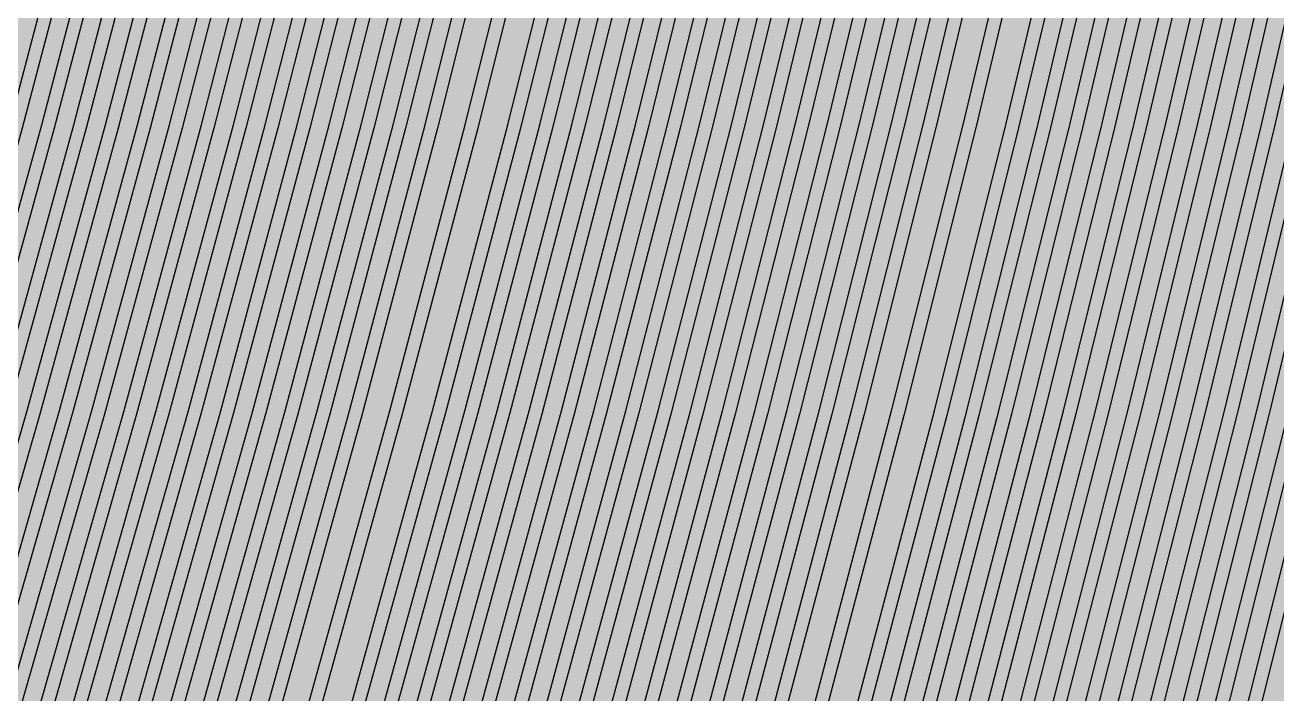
# Model space of a CAD drawing. Header units: metres. Extents: x -7231 to 10969, y -37556 to 1873.
# Drawn here: x 88.3 to 280.9, y -886.7 to -783.8 of the extents above; entities that cross this region are included whole.
import ezdxf

# ---------------------------------------------------------------- set-up
doc = ezdxf.new("R2010")
doc.units = ezdxf.units.M
doc.layers.add('Metal1', color=4, linetype='CONTINUOUS')
doc.layers.add('Polyimide', color=7, linetype='CONTINUOUS')

msp = doc.modelspace()

# ---------------------------------------------------------------- hatches: boundary and pattern name
at = {"layer": 'Polyimide'}
msp.add_hatch(color=7, dxfattribs=at).paths.add_polyline_path([(4065.69, -468), (4066.67, -501.99), (4068.51, -535.99), (4071.41, -569.99), (4075.54, -603.99), (4081.04, -637.99), (4088.01, -671.99), (4096.52, -705.98), (4106.62, -739.98), (4118.33, -773.98), (4131.63, -807.98), (4146.49, -841.98), (4162.87, -875.98), (4180.68, -909.97), (4199.83, -943.97), (4220.22, -977.97), (4241.73, -1011.97), (4264.21, -1045.97), (4287.52, -1079.96), (4311.51, -1113.96), (4336.01, -1147.96), (4360.86, -1181.96), (4385.88, -1215.96), (4410.89, -1249.96), (4435.74, -1283.95), (4460.24, -1317.95), (4484.23, -1351.95), (4507.54, -1385.95), (4530.02, -1419.95), (4551.53, -1453.94), (4571.92, -1487.94), (4591.07, -1521.94), (4608.88, -1555.94), (4625.26, -1589.94), (4640.12, -1623.94), (4653.42, -1657.93), (4665.13, -1691.93), (4675.23, -1725.93), (4683.74, -1759.93), (4690.71, -1793.93), (4696.21, -1827.93), (4700.34, -1861.92), (4703.24, -1895.92), (4705.08, -1929.92), (4706.06, -1963.92), (4706.44, -1997.92), (4706.5, -2031.91), (4706.5, -4793.02), (4709.95, -4838.39), (4720.22, -4882.71), (4737.08, -4924.98), (4760.13, -4964.2), (4788.85, -4999.49), (4822.58, -5030.03), (4860.53, -5055.12), (4901.85, -5074.18), (4901.85, -5074.18), (4970.68, -5105.23), (5034.7, -5145.26), (5092.76, -5193.54), (5143.8, -5249.19), (5186.89, -5311.2), (5221.24, -5378.44), (5246.23, -5449.69), (5261.41, -5523.66), (5266.5, -5599), (5261.41, -5674.34), (5246.23, -5748.31), (5221.24, -5819.56), (5186.89, -5886.8), (5143.8, -5948.81), (5092.76, -6004.46), (5034.7, -6052.74), (4970.68, -6092.77), (4901.85, -6123.82), (4860.53, -6142.88), (4822.58, -6167.97), (4788.85, -6198.51), (4760.13, -6233.8), (4737.08, -6273.02), (4720.22, -6315.29), (4709.95, -6359.61), (4706.5, -6404.98), (4706.5, -9221.52), (4709.95, -9266.88), (4720.22, -9311.21), (4737.08, -9353.47), (4760.13, -9392.7), (4788.85, -9427.98), (4822.58, -9458.52), (4860.53, -9483.61), (4901.85, -9502.67), (4970.68, -9533.72), (5034.7, -9573.75), (5092.76, -9622.03), (5143.8, -9677.68), (5186.89, -9739.69), (5221.24, -9806.94), (5246.23, -9878.19), (5261.41, -9952.16), (5266.5, -10027.49), (5261.41, -10102.83), (5246.23, -10176.8), (5221.24, -10248.05), (5186.89, -10315.3), (5143.8, -10377.31), (5092.76, -10432.96), (5034.7, -10481.24), (4970.68, -10521.27), (4901.85, -10552.32), (4860.53, -10571.38), (4822.58, -10596.46), (4788.85, -10627), (4760.13, -10662.29), (4737.08, -10701.52), (4720.22, -10743.78), (4709.95, -10788.1), (4706.5, -10833.47), (4706.5, -13650.01), (4709.95, -13695.38), (4720.22, -13739.7), (4737.08, -13781.96), (4760.13, -13821.19), (4788.85, -13856.48), (4822.58, -13887.02), (4860.53, -13912.11), (4901.85, -13931.17), (4970.68, -13962.22), (5034.7, -14002.25), (5092.76, -14050.53), (5143.8, -14106.18), (5186.89, -14168.19), (5221.24, -14235.43), (5246.23, -14306.68), (5261.41, -14380.65), (5266.5, -14455.99), (5261.41, -14531.33), (5246.23, -14605.29), (5221.24, -14676.55), (5186.89, -14743.79), (5143.8, -14805.8), (5092.76, -14861.45), (5034.7, -14909.73), (4970.68, -14949.76), (4901.85, -14980.81), (4860.53, -14999.87), (4822.58, -15024.96), (4788.85, -15055.5), (4760.13, -15090.79), (4737.08, -15130.01), (4720.22, -15172.27), (4709.95, -15216.6), (4706.5, -15261.97), (4706.5, -15455.99), (4720.95, -15750.04), (4764.14, -16041.26), (4835.68, -16326.84), (4934.86, -16604.04), (5060.74, -16870.18), (5212.09, -17122.7), (5387.47, -17359.17), (5585.18, -17577.31), (5803.32, -17775.02), (6039.79, -17950.4), (6292.31, -18101.75), (6558.45, -18227.63), (6835.65, -18326.81), (7121.23, -18398.34), (7412.45, -18441.54), (7706.5, -18455.99), (9969.01, -18455.99), (10047.42, -18459.84), (10125.08, -18471.36), (10201.23, -18490.44), (10275.15, -18516.89), (10346.12, -18550.45), (10413.46, -18590.81), (10476.52, -18637.58), (10534.69, -18690.3), (10587.41, -18748.47), (10634.18, -18811.53), (10674.54, -18878.87), (10708.11, -18949.84), (10734.56, -19023.76), (10753.63, -19099.92), (10765.15, -19177.58), (10769.01, -19255.99), (10769.01, -20895.8), (10730.24, -20951.41), (10694.6, -21009.08), (10662.21, -21068.63), (10633.17, -21129.89), (10607.55, -21192.66), (10585.45, -21256.74), (10566.93, -21321.96), (10552.05, -21388.09), (10540.84, -21454.95), (10533.35, -21522.33), (10529.6, -21590.02), (10529.6, -21657.81), (10533.35, -21725.5), (10540.84, -21792.87), (10552.05, -21859.73), (10566.93, -21925.87), (10585.45, -21991.08), (10607.55, -22055.17), (10633.17, -22117.94), (10662.21, -22179.19), (10694.6, -22238.74), (10730.24, -22296.41), (10769.01, -22352.03), (10769.01, -32454.24), (10728.74, -32510.49), (10691.72, -32568.92), (10658.05, -32629.35), (10627.85, -32691.58), (10601.2, -32755.42), (10578.21, -32820.67), (10558.93, -32887.1), (10543.44, -32954.52), (10531.77, -33022.71), (10523.97, -33091.44), (10520.07, -33160.51), (10520.07, -33229.69), (10523.97, -33298.75), (10531.77, -33367.49), (10543.44, -33435.67), (10558.93, -33503.09), (10578.21, -33569.53), (10601.2, -33634.77), (10627.85, -33698.61), (10658.05, -33760.85), (10691.72, -33821.28), (10728.74, -33879.71), (10769.01, -33935.96), (10769.01, -36556), (10765.15, -36634.41), (10753.63, -36712.07), (10734.56, -36788.23), (10708.11, -36862.15), (10674.54, -36933.12), (10634.18, -37000.46), (10587.41, -37063.51), (10534.69, -37121.69), (10476.52, -37174.41), (10413.46, -37221.18), (10346.12, -37261.54), (10275.15, -37295.1), (10201.23, -37321.55), (10125.08, -37340.63), (10047.42, -37352.15), (9969.01, -37356), (-6231.01, -37356), (-6309.42, -37352.15), (-6387.08, -37340.63), (-6463.23, -37321.55), (-6537.15, -37295.1), (-6608.12, -37261.54), (-6675.46, -37221.18), (-6738.52, -37174.41), (-6796.69, -37121.69), (-6849.41, -37063.51), (-6896.18, -37000.46), (-6936.54, -36933.12), (-6970.11, -36862.15), (-6996.56, -36788.23), (-7015.63, -36712.07), (-7027.15, -36634.41), (-7031.01, -36556), (-7031.01, -33936), (-6990.74, -33879.75), (-6953.7, -33821.31), (-6920.03, -33760.88), (-6889.82, -33698.64), (-6863.18, -33634.8), (-6840.18, -33569.55), (-6820.9, -33503.11), (-6805.4, -33435.69), (-6793.74, -33367.49), (-6785.94, -33298.75), (-6782.03, -33229.68), (-6782.03, -33160.5), (-6785.94, -33091.43), (-6793.74, -33022.69), (-6805.4, -32954.5), (-6820.9, -32887.07), (-6840.18, -32820.63), (-6863.18, -32755.39), (-6889.82, -32691.54), (-6920.03, -32629.3), (-6953.7, -32568.87), (-6990.74, -32510.43), (-7031.01, -32454.18), (-7031.01, -22364.83), (-6990.74, -22308.58), (-6953.7, -22250.14), (-6920.03, -22189.71), (-6889.82, -22127.47), (-6863.18, -22063.62), (-6840.18, -21998.38), (-6820.9, -21931.94), (-6805.4, -21864.51), (-6793.74, -21796.32), (-6785.94, -21727.58), (-6782.03, -21658.51), (-6782.03, -21589.33), (-6785.94, -21520.26), (-6793.74, -21451.52), (-6805.4, -21383.32), (-6820.9, -21315.9), (-6840.18, -21249.46), (-6863.18, -21184.21), (-6889.82, -21120.37), (-6920.03, -21058.13), (-6953.7, -20997.7), (-6990.74, -20939.26), (-7031.01, -20883.01), (-7031.01, -19255.99), (-7027.15, -19177.58), (-7015.63, -19099.92), (-6996.56, -19023.76), (-6970.11, -18949.84), (-6936.54, -18878.87), (-6896.18, -18811.53), (-6849.41, -18748.47), (-6796.69, -18690.3), (-6738.52, -18637.58), (-6675.46, -18590.81), (-6608.12, -18550.45), (-6537.15, -18516.89), (-6463.23, -18490.44), (-6387.08, -18471.36), (-6309.42, -18459.84), (-6231.01, -18455.99), (-3968.5, -18455.99), (-3674.45, -18441.54), (-3383.23, -18398.34), (-3097.65, -18326.81), (-2820.45, -18227.63), (-2554.31, -18101.75), (-2301.79, -17950.4), (-2065.32, -17775.02), (-1847.18, -17577.31), (-1649.47, -17359.17), (-1474.09, -17122.7), (-1322.74, -16870.18), (-1196.86, -16604.04), (-1097.68, -16326.84), (-1026.14, -16041.26), (-982.95, -15750.04), (-968.5, -15455.99), (-968.5, -15261.97), (-971.95, -15216.6), (-982.22, -15172.27), (-999.08, -15130.01), (-1022.13, -15090.79), (-1050.85, -15055.5), (-1084.58, -15024.96), (-1122.53, -14999.87), (-1163.85, -14980.81), (-1232.68, -14949.76), (-1296.7, -14909.73), (-1354.76, -14861.45), (-1405.8, -14805.8), (-1448.89, -14743.79), (-1483.24, -14676.55), (-1508.23, -14605.29), (-1523.41, -14531.33), (-1528.5, -14455.99), (-1523.41, -14380.65), (-1508.23, -14306.68), (-1483.24, -14235.43), (-1448.89, -14168.19), (-1405.8, -14106.18), (-1354.76, -14050.53), (-1296.7, -14002.25), (-1232.68, -13962.22), (-1163.85, -13931.17), (-1122.53, -13912.11), (-1084.58, -13887.02), (-1050.85, -13856.48), (-1022.13, -13821.19), (-999.08, -13781.96), (-982.22, -13739.7), (-971.95, -13695.38), (-968.5, -13650.01), (-968.5, -12309.64), (-971.95, -12264.27), (-982.22, -12219.94), (-999.08, -12177.68), (-1022.13, -12138.46), (-1050.85, -12103.17), (-1084.58, -12072.63), (-1122.53, -12047.54), (-1163.85, -12028.48), (-1232.68, -11997.43), (-1296.7, -11957.4), (-1354.76, -11909.12), (-1405.8, -11853.47), (-1448.89, -11791.46), (-1483.24, -11724.22), (-1508.23, -11652.96), (-1523.41, -11579), (-1528.5, -11503.66), (-1523.41, -11428.32), (-1508.23, -11354.35), (-1483.24, -11283.1), (-1448.89, -11215.86), (-1405.8, -11153.85), (-1354.76, -11098.2), (-1296.7, -11049.92), (-1232.68, -11009.89), (-1163.85, -10978.84), (-1122.53, -10959.78), (-1084.58, -10934.69), (-1050.85, -10904.15), (-1022.13, -10868.86), (-999.08, -10829.63), (-982.22, -10787.37), (-971.95, -10743.05), (-968.5, -10697.68), (-968.5, -9357.31), (-971.95, -9311.94), (-982.22, -9267.62), (-999.08, -9225.35), (-1022.13, -9186.13), (-1050.85, -9150.84), (-1084.58, -9120.3), (-1122.53, -9095.21), (-1163.85, -9076.15), (-1163.85, -9076.15), (-1232.68, -9045.1), (-1296.7, -9005.07), (-1354.76, -8956.79), (-1405.8, -8901.14), (-1448.89, -8839.13), (-1483.24, -8771.89), (-1508.23, -8700.64), (-1523.41, -8626.67), (-1528.5, -8551.33), (-1523.41, -8475.99), (-1508.23, -8402.02), (-1483.24, -8330.77), (-1448.89, -8263.53), (-1405.8, -8201.52), (-1354.76, -8145.87), (-1296.7, -8097.59), (-1232.68, -8057.56), (-1163.85, -8026.51), (-1163.85, -8026.51), (-1122.53, -8007.45), (-1084.58, -7982.36), (-1050.85, -7951.82), (-1022.13, -7916.53), (-999.08, -7877.31), (-982.22, -7835.04), (-971.95, -7790.72), (-968.5, -7745.35), (-968.5, -6404.98), (-971.95, -6359.61), (-982.22, -6315.29), (-999.08, -6273.02), (-1022.13, -6233.8), (-1050.85, -6198.51), (-1084.58, -6167.97), (-1122.53, -6142.88), (-1163.85, -6123.82), (-1163.85, -6123.82), (-1232.68, -6092.77), (-1296.7, -6052.74), (-1354.76, -6004.46), (-1405.8, -5948.81), (-1448.89, -5886.8), (-1483.24, -5819.56), (-1508.23, -5748.31), (-1523.41, -5674.34), (-1528.5, -5599), (-1523.41, -5523.66), (-1508.23, -5449.69), (-1483.24, -5378.44), (-1448.89, -5311.2), (-1405.8, -5249.19), (-1354.76, -5193.54), (-1296.7, -5145.26), (-1232.68, -5105.23), (-1163.85, -5074.18), (-1163.85, -5074.18), (-1122.53, -5055.12), (-1084.58, -5030.03), (-1050.85, -4999.49), (-1022.13, -4964.2), (-999.08, -4924.98), (-982.22, -4882.71), (-971.95, -4838.39), (-968.5, -4793.02), (-968.5, -2031.91), (-968.44, -1997.92), (-968.06, -1963.92), (-967.05, -1929.92), (-965.18, -1895.92), (-962.22, -1861.92), (-958.01, -1827.93), (-952.41, -1793.93), (-945.31, -1759.93), (-936.64, -1725.93), (-926.35, -1691.93), (-914.43, -1657.93), (-900.88, -1623.94), (-885.74, -1589.94), (-869.05, -1555.94), (-850.91, -1521.94), (-831.4, -1487.94), (-810.63, -1453.94), (-788.72, -1419.95), (-765.82, -1385.95), (-742.07, -1351.95), (-717.63, -1317.95), (-692.67, -1283.95), (-667.36, -1249.96), (-641.88, -1215.96), (-616.39, -1181.96), (-591.08, -1147.96), (-566.12, -1113.96), (-541.68, -1079.96), (-517.93, -1045.97), (-495.03, -1011.97), (-473.12, -977.97), (-452.35, -943.97), (-432.84, -909.97), (-414.7, -875.98), (-398.01, -841.98), (-382.87, -807.98), (-369.32, -773.98), (-357.4, -739.98), (-347.11, -705.98), (-338.44, -671.99), (-331.34, -637.99), (-325.74, -603.99), (-321.53, -569.99), (-318.57, -535.99), (-316.7, -501.99), (-315.69, -468), (-315.31, -434), (-315.25, -400), (-315.25, 401), (-315.25, 451), (-315.25, 1644), (-270.25, 1644), (-270.03, 1637.13), (-269.35, 1630.29), (-268.23, 1623.52), (-266.67, 1616.82), (-264.68, 1610.25), (-262.26, 1603.82), (-259.42, 1597.56), (-256.18, 1591.5), (-252.55, 1585.67), (-248.55, 1580.08), (-244.19, 1574.77), (-239.5, 1569.75), (-234.48, 1565.06), (-229.17, 1560.7), (-223.58, 1556.7), (-217.75, 1553.07), (-211.69, 1549.83), (-205.43, 1546.99), (-199, 1544.57), (-192.43, 1542.58), (-185.73, 1541.02), (-178.96, 1539.9), (-172.12, 1539.22), (-165.25, 1539), (-158.38, 1539.22), (-151.54, 1539.9), (-144.77, 1541.02), (-138.07, 1542.58), (-131.5, 1544.57), (-125.07, 1546.99), (-118.81, 1549.83), (-112.75, 1553.07), (-106.92, 1556.7), (-101.33, 1560.7), (-96.02, 1565.06), (-91, 1569.75), (-86.31, 1574.77), (-81.95, 1580.08), (-77.95, 1585.67), (-74.32, 1591.5), (-71.08, 1597.56), (-68.24, 1603.82), (-65.82, 1610.25), (-63.83, 1616.82), (-62.27, 1623.52), (-61.15, 1630.29), (-60.47, 1637.13), (-60.25, 1644), (1853, 1644), (1853, 1573), (3815.25, 1573), (3815.46, 1579.54), (3816.11, 1586.05), (3817.17, 1592.51), (3818.66, 1598.88), (3820.56, 1605.14), (3822.86, 1611.27), (3825.56, 1617.23), (3828.65, 1623), (3832.1, 1628.56), (3835.91, 1633.88), (3840.07, 1638.93), (3844.54, 1643.71), (3849.32, 1648.18), (3854.37, 1652.34), (3859.69, 1656.15), (3865.25, 1659.6), (3871.02, 1662.69), (3876.98, 1665.39), (3883.11, 1667.69), (3889.37, 1669.59), (3895.74, 1671.08), (3902.2, 1672.14), (3908.71, 1672.79), (3915.25, 1673), (3921.79, 1672.79), (3928.3, 1672.14), (3934.76, 1671.08), (3941.13, 1669.59), (3947.39, 1667.69), (3953.52, 1665.39), (3959.48, 1662.69), (3965.25, 1659.6), (3970.81, 1656.15), (3976.13, 1652.34), (3981.18, 1648.18), (3985.96, 1643.71), (3990.43, 1638.93), (3994.59, 1633.88), (3998.4, 1628.56), (4001.85, 1623), (4004.94, 1617.23), (4007.64, 1611.27), (4009.94, 1605.14), (4011.84, 1598.88), (4013.33, 1592.51), (4014.39, 1586.05), (4015.04, 1579.54), (4015.25, 1573), (4065.25, 1573), (4065.25, 451), (4065.25, 401), (4065.25, -400), (4065.31, -434), (4065.69, -468)])

# ---------------------------------------------------------------- linework, layer by layer
at = {"layer": 'Metal1'}
for points in [[(-144.59, -1415.21), (-123.64, -1371.21), (-103.41, -1327.2), (-83.9, -1283.19), (-65.09, -1239.18), (-46.98, -1195.18), (-29.55, -1151.17), (-12.81, -1107.17), (3.26, -1063.16), (18.66, -1019.15), (33.4, -975.15), (47.5, -931.14), (60.94, -887.13), (73.75, -843.13), (85.92, -799.12), (97.47, -755.11), (108.39, -711.11), (118.69, -667.1), (128.38, -623.1), (137.46, -579.09), (145.94, -535.08)], [(147.91, -535.45), (139.42, -579.48), (130.34, -623.51), (120.64, -667.55), (110.33, -711.58), (99.41, -755.61), (87.85, -799.64), (75.67, -843.67), (62.86, -887.71), (49.41, -931.74), (35.31, -975.77), (20.55, -1019.8), (5.14, -1063.83), (-10.94, -1107.86), (-27.69, -1151.9), (-45.12, -1195.93), (-63.24, -1239.96), (-82.06, -1283.99), (-101.59, -1328.02), (-121.83, -1372.05), (-142.79, -1416.08)], [(-138.86, -1415.21), (-117.98, -1371.21), (-97.82, -1327.2), (-78.38, -1283.19), (-59.64, -1239.19), (-41.59, -1195.18), (-24.23, -1151.17), (-7.55, -1107.17), (8.47, -1063.16), (23.81, -1019.15), (38.51, -975.15), (52.55, -931.14), (65.95, -887.13), (78.71, -843.13), (90.84, -799.12), (102.34, -755.12), (113.22, -711.11), (123.49, -667.1), (133.15, -623.1), (142.19, -579.09), (150.64, -535.08)], [(152.61, -535.45), (144.16, -579.48), (135.1, -623.51), (125.44, -667.54), (115.17, -711.58), (104.28, -755.61), (92.77, -799.64), (80.63, -843.67), (67.86, -887.7), (54.46, -931.74), (40.41, -975.77), (25.71, -1019.8), (10.35, -1063.83), (-5.67, -1107.86), (-22.36, -1151.89), (-39.74, -1195.93), (-57.79, -1239.96), (-76.55, -1283.99), (-96, -1328.02), (-116.17, -1372.05), (-137.06, -1416.08)], [(-133.13, -1415.21), (-112.32, -1371.21), (-92.24, -1327.2), (-72.86, -1283.19), (-54.19, -1239.19), (-36.2, -1195.18), (-18.91, -1151.17), (-2.28, -1107.17), (13.67, -1063.16), (28.97, -1019.15), (43.61, -975.15), (57.6, -931.14), (70.95, -887.14), (83.67, -843.13), (95.75, -799.12), (107.21, -755.12), (118.06, -711.11), (128.29, -667.1), (137.91, -623.1), (146.93, -579.09), (155.34, -535.09)], [(157.31, -535.45), (148.89, -579.48), (139.87, -623.51), (130.24, -667.54), (120, -711.58), (109.15, -755.61), (97.68, -799.64), (85.59, -843.67), (72.87, -887.7), (59.51, -931.73), (45.51, -975.77), (30.86, -1019.8), (15.56, -1063.83), (-0.41, -1107.86), (-17.04, -1151.89), (-34.35, -1195.92), (-52.34, -1239.96), (-71.03, -1283.99), (-90.41, -1328.02), (-110.51, -1372.05), (-131.32, -1416.08)], [(-127.39, -1415.22), (-106.66, -1371.21), (-86.65, -1327.2), (-67.35, -1283.2), (-48.74, -1239.19), (-30.82, -1195.18), (-13.58, -1151.18), (2.98, -1107.17), (18.88, -1063.16), (34.12, -1019.16), (48.71, -975.15), (62.65, -931.14), (75.95, -887.14), (88.62, -843.13), (100.67, -799.12), (112.09, -755.12), (122.89, -711.11), (133.09, -667.1), (142.67, -623.1), (151.66, -579.09), (160.04, -535.09)], [(162.01, -535.45), (153.62, -579.48), (144.63, -623.51), (135.04, -667.54), (124.84, -711.58), (114.03, -755.61), (102.6, -799.64), (90.55, -843.67), (77.87, -887.7), (64.56, -931.73), (50.61, -975.77), (36.01, -1019.8), (20.77, -1063.83), (4.86, -1107.86), (-11.71, -1151.89), (-28.96, -1195.92), (-46.89, -1239.95), (-65.51, -1283.99), (-84.83, -1328.02), (-104.85, -1372.05), (-125.59, -1416.08)], [(-121.66, -1415.22), (-101.01, -1371.21), (-81.06, -1327.2), (-61.83, -1283.2), (-43.29, -1239.19), (-25.43, -1195.18), (-8.26, -1151.18), (8.25, -1107.17), (24.09, -1063.16), (39.27, -1019.16), (53.81, -975.15), (67.7, -931.14), (80.96, -887.14), (93.58, -843.13), (105.58, -799.12), (116.96, -755.12), (127.73, -711.11), (137.89, -667.11), (147.44, -623.1), (156.39, -579.09), (164.75, -535.09)], [(166.71, -535.45), (158.35, -579.48), (149.39, -623.51), (139.84, -667.54), (129.67, -711.57), (118.9, -755.61), (107.51, -799.64), (95.51, -843.67), (82.87, -887.7), (69.61, -931.73), (55.71, -975.76), (41.17, -1019.8), (25.98, -1063.83), (10.13, -1107.86), (-6.39, -1151.89), (-23.57, -1195.92), (-41.44, -1239.95), (-59.99, -1283.99), (-79.24, -1328.02), (-99.19, -1372.05), (-119.86, -1416.08)], [(-115.93, -1415.22), (-95.35, -1371.21), (-75.48, -1327.2), (-56.31, -1283.2), (-37.84, -1239.19), (-20.05, -1195.18), (-2.93, -1151.18), (13.51, -1107.17), (29.3, -1063.16), (44.43, -1019.16), (58.91, -975.15), (72.75, -931.14), (85.96, -887.14), (98.54, -843.13), (110.5, -799.13), (121.84, -755.12), (132.56, -711.11), (142.68, -667.11), (152.2, -623.1), (161.12, -579.09), (169.45, -535.09)], [(171.41, -535.45), (163.08, -579.48), (154.16, -623.51), (144.64, -667.54), (134.51, -711.57), (123.78, -755.61), (112.43, -799.64), (100.47, -843.67), (87.88, -887.7), (74.66, -931.73), (60.81, -975.76), (46.32, -1019.8), (31.18, -1063.83), (15.39, -1107.86), (-1.06, -1151.89), (-18.19, -1195.92), (-35.99, -1239.95), (-54.47, -1283.98), (-73.65, -1328.02), (-93.53, -1372.05), (-114.12, -1416.08)], [(-110.19, -1415.22), (-89.69, -1371.21), (-69.89, -1327.21), (-50.79, -1283.2), (-32.39, -1239.19), (-14.66, -1195.19), (2.39, -1151.18), (18.78, -1107.17), (34.51, -1063.17), (49.58, -1019.16), (64.01, -975.15), (77.8, -931.15), (90.96, -887.14), (103.5, -843.13), (115.41, -799.13), (126.71, -755.12), (137.4, -711.11), (147.48, -667.11), (156.97, -623.1), (165.85, -579.09), (174.15, -535.09)], [(176.12, -535.45), (167.82, -579.48), (158.92, -623.51), (149.43, -667.54), (139.34, -711.57), (128.65, -755.6), (117.34, -799.64), (105.42, -843.67), (92.88, -887.7), (79.72, -931.73), (65.92, -975.76), (51.48, -1019.79), (36.39, -1063.83), (20.66, -1107.86), (4.26, -1151.89), (-12.8, -1195.92), (-30.53, -1239.95), (-48.95, -1283.98), (-68.06, -1328.01), (-87.87, -1372.05), (-108.39, -1416.08)], [(-104.46, -1415.22), (-84.03, -1371.21), (-64.3, -1327.21), (-45.28, -1283.2), (-26.93, -1239.19), (-9.27, -1195.19), (7.72, -1151.18), (24.04, -1107.17), (39.71, -1063.17), (54.73, -1019.16), (69.11, -975.15), (82.85, -931.15), (95.97, -887.14), (108.45, -843.13), (120.32, -799.13), (131.58, -755.12), (142.23, -711.11), (152.28, -667.11), (161.73, -623.1), (170.58, -579.09), (178.85, -535.09)], [(180.82, -535.45), (172.55, -579.48), (163.69, -623.51), (154.23, -667.54), (144.18, -711.57), (133.52, -755.6), (122.26, -799.64), (110.38, -843.67), (97.89, -887.7), (84.77, -931.73), (71.02, -975.76), (56.63, -1019.79), (41.6, -1063.82), (25.92, -1107.86), (9.59, -1151.89), (-7.41, -1195.92), (-25.08, -1239.95), (-43.43, -1283.98), (-62.47, -1328.01), (-82.21, -1372.04), (-102.65, -1416.08)], [(-98.73, -1415.22), (-78.37, -1371.22), (-58.72, -1327.21), (-39.76, -1283.2), (-21.48, -1239.19), (-3.89, -1195.19), (13.04, -1151.18), (29.31, -1107.17), (44.92, -1063.17), (59.89, -1019.16), (74.21, -975.15), (87.9, -931.15), (100.97, -887.14), (113.41, -843.13), (125.24, -799.13), (136.46, -755.12), (147.07, -711.11), (157.08, -667.11), (166.49, -623.1), (175.32, -579.1), (183.55, -535.09)], [(185.52, -535.44), (177.28, -579.48), (168.45, -623.51), (159.03, -667.54), (149.01, -711.57), (138.4, -755.6), (127.17, -799.63), (115.34, -843.67), (102.89, -887.7), (89.82, -931.73), (76.12, -975.76), (61.78, -1019.79), (46.81, -1063.82), (31.19, -1107.86), (14.91, -1151.89), (-2.02, -1195.92), (-19.63, -1239.95), (-37.92, -1283.98), (-56.89, -1328.01), (-76.55, -1372.04), (-96.92, -1416.07)], [(-93, -1415.22), (-72.71, -1371.22), (-53.13, -1327.21), (-34.24, -1283.2), (-16.03, -1239.2), (1.5, -1195.19), (18.37, -1151.18), (34.57, -1107.18), (50.13, -1063.17), (65.04, -1019.16), (79.31, -975.16), (92.96, -931.15), (105.97, -887.14), (118.37, -843.14), (130.15, -799.13), (141.33, -755.12), (151.9, -711.12), (161.88, -667.11), (171.26, -623.1), (180.05, -579.1), (188.25, -535.09)], [(190.22, -535.44), (182.01, -579.48), (173.22, -623.51), (163.83, -667.54), (153.85, -711.57), (143.27, -755.6), (132.09, -799.63), (120.3, -843.67), (107.89, -887.7), (94.87, -931.73), (81.22, -975.76), (66.94, -1019.79), (52.02, -1063.82), (36.45, -1107.85), (20.24, -1151.89), (3.36, -1195.92), (-14.18, -1239.95), (-32.4, -1283.98), (-51.3, -1328.01), (-70.89, -1372.04), (-91.19, -1416.07)], [(-87.26, -1415.22), (-67.06, -1371.22), (-47.55, -1327.21), (-28.72, -1283.2), (-10.58, -1239.2), (6.89, -1195.19), (23.69, -1151.18), (39.84, -1107.18), (55.34, -1063.17), (70.19, -1019.16), (84.41, -975.16), (98.01, -931.15), (110.98, -887.14), (123.33, -843.14), (135.07, -799.13), (146.2, -755.12), (156.74, -711.12), (166.68, -667.11), (176.02, -623.1), (184.78, -579.1), (192.95, -535.09)], [(194.92, -535.44), (186.74, -579.47), (177.98, -623.51), (168.63, -667.54), (158.69, -711.57), (148.15, -755.6), (137, -799.63), (125.26, -843.66), (112.9, -887.7), (99.92, -931.73), (86.32, -975.76), (72.09, -1019.79), (57.23, -1063.82), (41.72, -1107.85), (25.56, -1151.88), (8.75, -1195.92), (-8.73, -1239.95), (-26.88, -1283.98), (-45.71, -1328.01), (-65.23, -1372.04), (-85.45, -1416.07)], [(-81.53, -1415.23), (-61.4, -1371.22), (-41.96, -1327.21), (-23.21, -1283.2), (-5.13, -1239.2), (12.27, -1195.19), (29.01, -1151.18), (45.1, -1107.18), (60.55, -1063.17), (75.35, -1019.16), (89.52, -975.16), (103.06, -931.15), (115.98, -887.14), (128.29, -843.14), (139.98, -799.13), (151.08, -755.12), (161.57, -711.12), (171.47, -667.11), (180.79, -623.1), (189.51, -579.1), (197.66, -535.09)], [(199.63, -535.44), (191.48, -579.47), (182.74, -623.51), (173.43, -667.54), (163.52, -711.57), (153.02, -755.6), (141.92, -799.63), (130.22, -843.66), (117.9, -887.69), (104.97, -931.73), (91.42, -975.76), (77.25, -1019.79), (62.44, -1063.82), (46.99, -1107.85), (30.89, -1151.88), (14.14, -1195.91), (-3.28, -1239.95), (-21.36, -1283.98), (-40.12, -1328.01), (-59.57, -1372.04), (-79.72, -1416.07)], [(-75.8, -1415.23), (-55.74, -1371.22), (-36.37, -1327.21), (-17.69, -1283.21), (0.32, -1239.2), (17.66, -1195.19), (34.34, -1151.19), (50.37, -1107.18), (65.75, -1063.17), (80.5, -1019.16), (94.62, -975.16), (108.11, -931.15), (120.98, -887.14), (133.24, -843.14), (144.9, -799.13), (155.95, -755.12), (166.41, -711.12), (176.27, -667.11), (185.55, -623.1), (194.24, -579.1), (202.36, -535.09)], [(204.33, -535.44), (196.21, -579.47), (187.51, -623.5), (178.23, -667.54), (168.36, -711.57), (157.89, -755.6), (146.83, -799.63), (135.17, -843.66), (122.91, -887.69), (110.02, -931.73), (96.53, -975.76), (82.4, -1019.79), (67.65, -1063.82), (52.25, -1107.85), (36.21, -1151.88), (19.52, -1195.91), (2.17, -1239.94), (-15.84, -1283.98), (-34.54, -1328.01), (-53.91, -1372.04), (-73.98, -1416.07)], [(-70.07, -1415.23), (-50.08, -1371.22), (-30.79, -1327.21), (-12.17, -1283.21), (5.77, -1239.2), (23.04, -1195.19), (39.66, -1151.19), (55.63, -1107.18), (70.96, -1063.17), (85.65, -1019.17), (99.72, -975.16), (113.16, -931.15), (125.99, -887.15), (138.2, -843.14), (149.81, -799.13), (160.82, -755.13), (171.24, -711.12), (181.07, -667.11), (190.31, -623.11), (198.97, -579.1), (207.06, -535.09)], [(209.03, -535.44), (200.94, -579.47), (192.27, -623.5), (183.02, -667.54), (173.19, -711.57), (162.77, -755.6), (151.75, -799.63), (140.13, -843.66), (127.91, -887.69), (115.08, -931.72), (101.63, -975.76), (87.55, -1019.79), (72.85, -1063.82), (57.52, -1107.85), (41.54, -1151.88), (24.91, -1195.91), (7.63, -1239.94), (-10.32, -1283.97), (-28.95, -1328.01), (-48.25, -1372.04), (-68.25, -1416.07)], [(-63.57, -1415.23), (-43.62, -1371.22), (-24.35, -1327.21), (-5.76, -1283.21), (12.15, -1239.2), (29.4, -1195.19), (45.99, -1151.19), (61.94, -1107.18), (77.24, -1063.17), (91.92, -1019.17), (105.96, -975.16), (119.38, -931.15), (132.19, -887.15), (144.38, -843.14), (155.98, -799.13), (166.97, -755.13), (177.38, -711.12), (187.19, -667.11), (196.42, -623.11), (205.07, -579.1), (213.14, -535.09)], [(215.11, -535.44), (207.03, -579.47), (198.38, -623.5), (189.14, -667.54), (179.33, -711.57), (168.92, -755.6), (157.92, -799.63), (146.32, -843.66), (134.11, -887.69), (121.3, -931.72), (107.87, -975.76), (93.82, -1019.79), (79.14, -1063.82), (63.82, -1107.85), (47.87, -1151.88), (31.27, -1195.91), (14.01, -1239.94), (-3.92, -1283.97), (-22.51, -1328), (-41.79, -1372.04), (-61.76, -1416.07)], [(-56.83, -1415.23), (-36.89, -1371.22), (-17.63, -1327.21), (0.94, -1283.21), (18.84, -1239.2), (36.08, -1195.19), (52.66, -1151.19), (68.59, -1107.18), (83.89, -1063.17), (98.55, -1019.17), (112.58, -975.16), (125.99, -931.15), (138.79, -887.15), (150.98, -843.14), (162.56, -799.13), (173.55, -755.13), (183.94, -711.12), (193.75, -667.11), (202.97, -623.11), (211.61, -579.1), (219.68, -535.09)], [(221.65, -535.44), (213.58, -579.47), (204.93, -623.5), (195.7, -667.54), (185.89, -711.57), (175.49, -755.6), (164.5, -799.63), (152.91, -843.66), (140.71, -887.69), (127.91, -931.72), (114.49, -975.76), (100.45, -1019.79), (85.78, -1063.82), (70.48, -1107.85), (54.53, -1151.88), (37.94, -1195.91), (20.7, -1239.94), (2.79, -1283.97), (-15.8, -1328), (-35.06, -1372.04), (-55.01, -1416.07)], [(-51.09, -1415.23), (-31.23, -1371.22), (-12.05, -1327.22), (6.46, -1283.21), (24.29, -1239.2), (41.46, -1195.2), (57.98, -1151.19), (73.86, -1107.18), (89.09, -1063.17), (103.7, -1019.17), (117.68, -975.16), (131.04, -931.15), (143.79, -887.15), (155.93, -843.14), (167.48, -799.13), (178.42, -755.13), (188.78, -711.12), (198.55, -667.11), (207.74, -623.11), (216.35, -579.1), (224.38, -535.09)], [(226.35, -535.44), (218.31, -579.47), (209.7, -623.5), (200.5, -667.53), (190.73, -711.57), (180.37, -755.6), (169.41, -799.63), (157.87, -843.66), (145.72, -887.69), (132.96, -931.72), (119.59, -975.75), (105.6, -1019.79), (90.99, -1063.82), (75.74, -1107.85), (59.86, -1151.88), (43.33, -1195.91), (26.15, -1239.94), (8.3, -1283.97), (-10.21, -1328), (-29.4, -1372.03), (-49.28, -1416.07)], [(-45.36, -1415.23), (-25.57, -1371.22), (-6.46, -1327.22), (11.97, -1283.21), (29.74, -1239.2), (46.85, -1195.2), (63.31, -1151.19), (79.12, -1107.18), (94.3, -1063.18), (108.85, -1019.17), (122.78, -975.16), (136.09, -931.15), (148.79, -887.15), (160.89, -843.14), (172.39, -799.13), (183.3, -755.13), (193.61, -711.12), (203.35, -667.11), (212.5, -623.11), (221.08, -579.1), (229.08, -535.09)], [(231.05, -535.44), (223.04, -579.47), (214.46, -623.5), (205.3, -667.53), (195.56, -711.57), (185.24, -755.6), (174.33, -799.63), (162.82, -843.66), (150.72, -887.69), (138.01, -931.72), (124.69, -975.75), (110.76, -1019.78), (96.2, -1063.82), (81.01, -1107.85), (65.19, -1151.88), (48.72, -1195.91), (31.6, -1239.94), (13.82, -1283.97), (-4.62, -1328), (-23.74, -1372.03), (-43.54, -1416.06)], [(-39.63, -1415.23), (-19.91, -1371.23), (-0.87, -1327.22), (17.49, -1283.21), (35.19, -1239.2), (52.24, -1195.2), (68.63, -1151.19), (84.39, -1107.18), (99.51, -1063.18), (114.01, -1019.17), (127.88, -975.16), (141.14, -931.16), (153.8, -887.15), (165.85, -843.14), (177.31, -799.14), (188.17, -755.13), (198.45, -711.12), (208.14, -667.11), (217.26, -623.11), (225.81, -579.1), (233.79, -535.09)], [(235.76, -535.44), (227.77, -579.47), (219.22, -623.5), (210.1, -667.53), (200.4, -711.56), (190.11, -755.6), (179.24, -799.63), (167.78, -843.66), (155.72, -887.69), (143.06, -931.72), (129.79, -975.75), (115.91, -1019.78), (101.41, -1063.81), (86.28, -1107.85), (70.51, -1151.88), (54.11, -1195.91), (37.05, -1239.94), (19.34, -1283.97), (0.97, -1328), (-18.08, -1372.03), (-37.81, -1416.06)], [(-33.89, -1415.23), (-14.25, -1371.23), (4.71, -1327.22), (23.01, -1283.21), (40.64, -1239.21), (57.62, -1195.2), (73.96, -1151.19), (89.65, -1107.18), (104.72, -1063.18), (119.16, -1019.17), (132.98, -975.16), (146.19, -931.16), (158.8, -887.15), (170.81, -843.14), (182.22, -799.14), (193.04, -755.13), (203.28, -711.12), (212.94, -667.12), (222.03, -623.11), (230.54, -579.1), (238.49, -535.1)], [(240.46, -535.44), (232.51, -579.47), (223.99, -623.5), (214.9, -667.53), (205.23, -711.56), (194.99, -755.59), (184.16, -799.63), (172.74, -843.66), (160.73, -887.69), (148.11, -931.72), (134.89, -975.75), (121.06, -1019.78), (106.61, -1063.81), (91.54, -1107.84), (75.84, -1151.88), (59.49, -1195.91), (42.5, -1239.94), (24.86, -1283.97), (6.56, -1328), (-12.42, -1372.03), (-32.07, -1416.06)], [(-28.16, -1415.24), (-8.59, -1371.23), (10.3, -1327.22), (28.53, -1283.21), (46.09, -1239.21), (63.01, -1195.2), (79.28, -1151.19), (94.92, -1107.19), (109.93, -1063.18), (124.31, -1019.17), (138.08, -975.16), (151.25, -931.16), (163.8, -887.15), (175.77, -843.14), (187.13, -799.14), (197.92, -755.13), (208.12, -711.12), (217.74, -667.12), (226.79, -623.11), (235.27, -579.1), (243.19, -535.1)], [(245.16, -535.44), (237.24, -579.47), (228.75, -623.5), (219.7, -667.53), (210.07, -711.56), (199.86, -755.59), (189.07, -799.63), (177.7, -843.66), (165.73, -887.69), (153.16, -931.72), (140, -975.75), (126.22, -1019.78), (111.82, -1063.81), (96.81, -1107.84), (81.16, -1151.87), (64.88, -1195.91), (47.95, -1239.94), (30.38, -1283.97), (12.14, -1328), (-6.76, -1372.03), (-26.34, -1416.06)], [(-22.43, -1415.24), (-2.93, -1371.23), (15.89, -1327.22), (34.04, -1283.22), (51.54, -1239.21), (68.39, -1195.2), (84.61, -1151.19), (100.18, -1107.19), (115.13, -1063.18), (129.47, -1019.17), (143.18, -975.17), (156.3, -931.16), (168.81, -887.15), (180.72, -843.14), (192.05, -799.14), (202.79, -755.13), (212.95, -711.12), (222.54, -667.12), (231.55, -623.11), (240, -579.1), (247.89, -535.1)], [(249.86, -535.44), (241.97, -579.47), (233.52, -623.5), (224.5, -667.53), (214.9, -711.56), (204.74, -755.59), (193.99, -799.62), (182.66, -843.66), (170.73, -887.69), (158.22, -931.72), (145.1, -975.75), (131.37, -1019.78), (117.03, -1063.81), (102.07, -1107.84), (86.49, -1151.87), (70.27, -1195.9), (53.41, -1239.94), (35.9, -1283.97), (17.73, -1328), (-1.1, -1372.03), (-20.61, -1416.06)], [(-16.7, -1415.24), (2.72, -1371.23), (21.47, -1327.22), (39.56, -1283.22), (56.99, -1239.21), (73.78, -1195.2), (89.93, -1151.2), (105.45, -1107.19), (120.34, -1063.18), (134.62, -1019.17), (148.29, -975.17), (161.35, -931.16), (173.81, -887.15), (185.68, -843.15), (196.96, -799.14), (207.66, -755.13), (217.79, -711.12), (227.34, -667.12), (236.32, -623.11), (244.74, -579.1), (252.59, -535.1)], [(254.56, -535.44), (246.7, -579.47), (238.28, -623.5), (229.29, -667.53), (219.74, -711.56), (209.61, -755.59), (198.9, -799.62), (187.62, -843.65), (175.74, -887.69), (163.27, -931.72), (150.2, -975.75), (136.53, -1019.78), (122.24, -1063.81), (107.34, -1107.84), (91.81, -1151.87), (75.65, -1195.9), (58.86, -1239.93), (41.41, -1283.96), (23.32, -1328), (4.56, -1372.03), (-14.87, -1416.06)], [(-10.96, -1415.24), (8.38, -1371.23), (27.06, -1327.22), (45.08, -1283.22), (62.44, -1239.21), (79.17, -1195.2), (95.25, -1151.2), (110.71, -1107.19), (125.55, -1063.18), (139.77, -1019.17), (153.39, -975.17), (166.4, -931.16), (178.81, -887.15), (190.64, -843.15), (201.88, -799.14), (212.54, -755.13), (222.62, -711.13), (232.14, -667.12), (241.08, -623.11), (249.47, -579.1), (257.29, -535.1)], [(259.26, -535.44), (251.43, -579.47), (243.05, -623.5), (234.09, -667.53), (224.57, -711.56), (214.48, -755.59), (203.82, -799.62), (192.57, -843.65), (180.74, -887.68), (168.32, -931.72), (155.3, -975.75), (141.68, -1019.78), (127.45, -1063.81), (112.6, -1107.84), (97.14, -1151.87), (81.04, -1195.9), (64.31, -1239.93), (46.93, -1283.96), (28.91, -1327.99), (10.22, -1372.03), (-9.14, -1416.06)], [(-5.23, -1415.24), (14.04, -1371.23), (32.65, -1327.23), (50.59, -1283.22), (67.89, -1239.21), (84.55, -1195.2), (100.58, -1151.2), (115.98, -1107.19), (130.76, -1063.18), (144.93, -1019.18), (158.49, -975.17), (171.45, -931.16), (183.82, -887.15), (195.6, -843.15), (206.79, -799.14), (217.41, -755.13), (227.46, -711.13), (236.93, -667.12), (245.85, -623.11), (254.2, -579.11), (262, -535.1)], [(263.97, -535.44), (256.17, -579.47), (247.81, -623.5), (238.89, -667.53), (229.41, -711.56), (219.36, -755.59), (208.73, -799.62), (197.53, -843.65), (185.75, -887.68), (173.37, -931.71), (160.4, -975.75), (146.83, -1019.78), (132.66, -1063.81), (117.87, -1107.84), (102.46, -1151.87), (86.43, -1195.9), (69.76, -1239.93), (52.45, -1283.96), (34.49, -1327.99), (15.88, -1372.02), (-3.4, -1416.05)], [(0.5, -1415.24), (19.7, -1371.23), (38.23, -1327.23), (56.11, -1283.22), (73.35, -1239.21), (89.94, -1195.21), (105.9, -1151.2), (121.24, -1107.19), (135.97, -1063.18), (150.08, -1019.18), (163.59, -975.17), (176.5, -931.16), (188.82, -887.16), (200.55, -843.15), (211.71, -799.14), (222.29, -755.13), (232.29, -711.13), (241.73, -667.12), (250.61, -623.11), (258.93, -579.11), (266.7, -535.1)], [(268.67, -535.43), (260.9, -579.47), (252.57, -623.5), (243.69, -667.53), (234.24, -711.56), (224.23, -755.59), (213.65, -799.62), (202.49, -843.65), (190.75, -887.68), (178.42, -931.71), (165.5, -975.74), (151.99, -1019.78), (137.87, -1063.81), (123.14, -1107.84), (107.79, -1151.87), (91.82, -1195.9), (75.21, -1239.93), (57.97, -1283.96), (40.08, -1327.99), (21.54, -1372.02), (2.33, -1416.05)], [(6.24, -1415.24), (25.36, -1371.24), (43.82, -1327.23), (61.63, -1283.22), (78.8, -1239.21), (95.33, -1195.21), (111.23, -1151.2), (126.51, -1107.19), (141.17, -1063.19), (155.23, -1019.18), (168.69, -975.17), (181.55, -931.16), (193.82, -887.16), (205.51, -843.15), (216.62, -799.14), (227.16, -755.14), (237.13, -711.13), (246.53, -667.12), (255.37, -623.11), (263.66, -579.11), (271.4, -535.1)], [(273.37, -535.43), (265.63, -579.46), (257.34, -623.5), (248.49, -667.53), (239.08, -711.56), (229.11, -755.59), (218.56, -799.62), (207.45, -843.65), (195.75, -887.68), (183.47, -931.71), (170.61, -975.74), (157.14, -1019.77), (143.08, -1063.81), (128.4, -1107.84), (113.11, -1151.87), (97.2, -1195.9), (80.66, -1239.93), (63.49, -1283.96), (45.67, -1327.99), (27.2, -1372.02), (8.06, -1416.05)], [(11.97, -1415.24), (31.02, -1371.24), (49.41, -1327.23), (67.15, -1283.22), (84.25, -1239.22), (100.71, -1195.21), (116.55, -1151.2), (131.77, -1107.19), (146.38, -1063.19), (160.39, -1019.18), (173.79, -975.17), (186.6, -931.16), (198.83, -887.16), (210.47, -843.15), (221.54, -799.14), (232.03, -755.14), (241.96, -711.13), (251.33, -667.12), (260.14, -623.11), (268.39, -579.11), (276.1, -535.1)], [(278.07, -535.43), (270.36, -579.46), (262.1, -623.5), (253.29, -667.53), (243.92, -711.56), (233.98, -755.59), (223.48, -799.62), (212.41, -843.65), (200.76, -887.68), (188.53, -931.71), (175.71, -975.74), (162.3, -1019.77), (148.28, -1063.8), (133.67, -1107.84), (118.44, -1151.87), (102.59, -1195.9), (86.12, -1239.93), (69.01, -1283.96), (51.26, -1327.99), (32.86, -1372.02), (13.8, -1416.05)], [(17.7, -1415.25), (36.67, -1371.24), (54.99, -1327.23), (72.66, -1283.22), (89.7, -1239.22), (106.1, -1195.21), (121.88, -1151.2), (137.04, -1107.19), (151.59, -1063.19), (165.54, -1019.18), (178.89, -975.17), (191.65, -931.17), (203.83, -887.16), (215.43, -843.15), (226.45, -799.14), (236.91, -755.14), (246.8, -711.13), (256.13, -667.12), (264.9, -623.12), (273.13, -579.11), (280.8, -535.1)], [(282.77, -535.43), (275.09, -579.46), (266.87, -623.49), (258.09, -667.53), (248.75, -711.56), (238.85, -755.59), (228.39, -799.62), (217.36, -843.65), (205.76, -887.68), (193.58, -931.71), (180.81, -975.74), (167.45, -1019.77), (153.49, -1063.8), (138.93, -1107.83), (123.76, -1151.87), (107.98, -1195.9), (91.57, -1239.93), (74.53, -1283.96), (56.84, -1327.99), (38.52, -1372.02), (19.53, -1416.05)], [(24.19, -1415.25), (43.14, -1371.24), (61.43, -1327.23), (79.07, -1283.22), (96.08, -1239.22), (112.45, -1195.21), (128.21, -1151.2), (143.34, -1107.2), (157.87, -1063.19), (171.8, -1019.18), (185.13, -975.17), (197.87, -931.17), (210.03, -887.16), (221.61, -843.15), (232.62, -799.14), (243.06, -755.14), (252.93, -711.13), (262.25, -667.12), (271.01, -623.12), (279.22, -579.11), (286.88, -535.1)], [(288.85, -535.43), (281.19, -579.46), (272.97, -623.49), (264.21, -667.53), (254.88, -711.56), (245, -755.59), (234.56, -799.62), (223.55, -843.65), (211.96, -887.68), (199.8, -931.71), (187.05, -975.74), (173.71, -1019.77), (159.78, -1063.8), (145.24, -1107.83), (130.09, -1151.86), (114.33, -1195.9), (97.95, -1239.93), (80.93, -1283.96), (63.28, -1327.99), (44.98, -1372.02), (26.03, -1416.05)], [(30.94, -1415.25), (49.87, -1371.24), (68.14, -1327.23), (85.77, -1283.22), (102.77, -1239.22), (119.13, -1195.21), (134.87, -1151.2), (150, -1107.2), (164.52, -1063.19), (178.43, -1019.18), (191.75, -975.17), (204.48, -931.17), (216.63, -887.16), (228.2, -843.15), (239.2, -799.14), (249.63, -755.14), (259.5, -711.13), (268.81, -667.12), (277.56, -623.12), (285.77, -579.11), (293.42, -535.1)], [(295.4, -535.43), (287.73, -579.46), (279.52, -623.49), (270.77, -667.52), (261.45, -711.56), (251.58, -755.59), (241.14, -799.62), (230.14, -843.65), (218.56, -887.68), (206.41, -931.71), (193.67, -975.74), (180.34, -1019.77), (166.42, -1063.8), (151.89, -1107.83), (136.76, -1151.86), (121.01, -1195.9), (104.64, -1239.93), (87.64, -1283.96), (70, -1327.99), (51.71, -1372.02), (32.77, -1416.05)], [(36.67, -1415.25), (55.53, -1371.24), (73.73, -1327.23), (91.29, -1283.23), (108.22, -1239.22), (124.52, -1195.21), (140.2, -1151.2), (155.26, -1107.2), (169.72, -1063.19), (183.58, -1019.18), (196.85, -975.17), (209.53, -931.17), (221.64, -887.16), (233.16, -843.15), (244.11, -799.15), (254.5, -755.14), (264.33, -711.13), (273.6, -667.12), (282.32, -623.12), (290.5, -579.11), (298.12, -535.1)], [(300.1, -535.43), (292.47, -579.46), (284.29, -623.49), (275.56, -667.52), (266.29, -711.56), (256.45, -755.59), (246.06, -799.62), (235.1, -843.65), (223.57, -887.68), (211.46, -931.71), (198.77, -975.74), (185.5, -1019.77), (171.63, -1063.8), (157.16, -1107.83), (142.08, -1151.86), (126.4, -1195.89), (110.09, -1239.92), (93.15, -1283.96), (75.58, -1327.99), (57.37, -1372.02), (38.51, -1416.05)], [(42.41, -1415.25), (61.19, -1371.24), (79.32, -1327.23), (96.81, -1283.23), (113.67, -1239.22), (129.9, -1195.21), (145.52, -1151.2), (160.53, -1107.2), (174.93, -1063.19), (188.74, -1019.18), (201.95, -975.18), (214.59, -931.17), (226.64, -887.16), (238.12, -843.15), (249.03, -799.15), (259.38, -755.14), (269.17, -711.13), (278.4, -667.12), (287.09, -623.12), (295.23, -579.11), (302.83, -535.1)], [(304.8, -535.43), (297.2, -579.46), (289.05, -623.49), (280.36, -667.52), (271.12, -711.55), (261.33, -755.59), (250.97, -799.62), (240.06, -843.65), (228.57, -887.68), (216.51, -931.71), (203.87, -975.74), (190.65, -1019.77), (176.84, -1063.8), (162.42, -1107.83), (147.41, -1151.86), (131.78, -1195.89), (115.54, -1239.92), (98.67, -1283.95), (81.17, -1327.98), (63.03, -1372.02), (44.24, -1416.05)], [(48.14, -1415.25), (66.84, -1371.24), (84.9, -1327.24), (102.33, -1283.23), (119.12, -1239.22), (135.29, -1195.21), (150.84, -1151.21), (165.79, -1107.2), (180.14, -1063.19), (193.89, -1019.18), (207.06, -975.18), (219.64, -931.17), (231.64, -887.16), (243.08, -843.15), (253.94, -799.15), (264.25, -755.14), (274, -711.13), (283.2, -667.13), (291.85, -623.12), (299.96, -579.11), (307.53, -535.1)], [(309.5, -535.43), (301.93, -579.46), (293.82, -623.49), (285.16, -667.52), (275.96, -711.55), (266.2, -755.58), (255.89, -799.62), (245.01, -843.65), (233.57, -887.68), (221.56, -931.71), (208.97, -975.74), (195.8, -1019.77), (182.04, -1063.8), (167.69, -1107.83), (152.73, -1151.86), (137.17, -1195.89), (120.99, -1239.92), (104.19, -1283.95), (86.76, -1327.98), (68.69, -1372.01), (49.97, -1416.04)], [(53.87, -1415.25), (72.5, -1371.24), (90.49, -1327.24), (107.84, -1283.23), (124.57, -1239.22), (140.68, -1195.21), (156.17, -1151.21), (171.06, -1107.2), (185.35, -1063.19), (199.04, -1019.19), (212.16, -975.18), (224.69, -931.17), (236.65, -887.16), (248.03, -843.16), (258.86, -799.15), (269.13, -755.14), (278.84, -711.13), (288, -667.13), (296.62, -623.12), (304.69, -579.11), (312.23, -535.1)], [(314.2, -535.43), (306.66, -579.46), (298.58, -623.49), (289.96, -667.52), (280.79, -711.55), (271.08, -755.58), (260.8, -799.61), (249.97, -843.64), (238.58, -887.68), (226.61, -931.71), (214.08, -975.74), (200.96, -1019.77), (187.25, -1063.8), (172.96, -1107.83), (158.06, -1151.86), (142.56, -1195.89), (126.44, -1239.92), (109.71, -1283.95), (92.35, -1327.98), (74.35, -1372.01), (55.71, -1416.04)], [(59.6, -1415.25), (78.16, -1371.25), (96.08, -1327.24), (113.36, -1283.23), (130.02, -1239.22), (146.06, -1195.22), (161.49, -1151.21), (176.32, -1107.2), (190.56, -1063.19), (204.2, -1019.19), (217.26, -975.18), (229.74, -931.17), (241.65, -887.16), (252.99, -843.16), (263.77, -799.15), (274, -755.14), (283.67, -711.13), (292.8, -667.13), (301.38, -623.12), (309.42, -579.11), (316.93, -535.1)], [(318.9, -535.43), (311.39, -579.46), (303.35, -623.49), (294.76, -667.52), (285.63, -711.55), (275.95, -755.58), (265.72, -799.61), (254.93, -843.64), (243.58, -887.67), (231.67, -931.71), (219.18, -975.74), (206.11, -1019.77), (192.46, -1063.8), (178.22, -1107.83), (163.39, -1151.86), (147.95, -1195.89), (131.9, -1239.92), (115.23, -1283.95), (97.94, -1327.98), (80.01, -1372.01), (61.44, -1416.04)], [(65.34, -1415.25), (83.82, -1371.25), (101.66, -1327.24), (118.88, -1283.23), (135.47, -1239.22), (151.45, -1195.22), (166.82, -1151.21), (181.59, -1107.2), (195.76, -1063.19), (209.35, -1019.19), (222.36, -975.18), (234.79, -931.17), (246.65, -887.16), (257.95, -843.16), (268.69, -799.15), (278.87, -755.14), (288.51, -711.13), (297.6, -667.13), (306.14, -623.12), (314.16, -579.11), (321.63, -535.11)], [(323.61, -535.43), (316.13, -579.46), (308.11, -623.49), (299.56, -667.52), (290.46, -711.55), (280.82, -755.58), (270.63, -799.61), (259.89, -843.64), (248.59, -887.67), (236.72, -931.7), (224.28, -975.74), (211.27, -1019.77), (197.67, -1063.8), (183.49, -1107.83), (168.71, -1151.86), (153.33, -1195.89), (137.35, -1239.92), (120.75, -1283.95), (103.52, -1327.98), (85.67, -1372.01), (67.18, -1416.04)], [(71.07, -1415.26), (89.48, -1371.25), (107.25, -1327.24), (124.4, -1283.23), (140.92, -1239.23), (156.83, -1195.22), (172.14, -1151.21), (186.85, -1107.2), (200.97, -1063.2), (214.5, -1019.19), (227.46, -975.18), (239.84, -931.17), (251.66, -887.17), (262.91, -843.16), (273.6, -799.15), (283.75, -755.14), (293.34, -711.14), (302.39, -667.13), (310.91, -623.12), (318.89, -579.11), (326.33, -535.11)], [(328.31, -535.43), (320.86, -579.46), (312.87, -623.49), (304.36, -667.52), (295.3, -711.55), (285.7, -755.58), (275.55, -799.61), (264.85, -843.64), (253.59, -887.67), (241.77, -931.7), (229.38, -975.73), (216.42, -1019.76), (202.88, -1063.8), (188.75, -1107.83), (174.04, -1151.86), (158.72, -1195.89), (142.8, -1239.92), (126.26, -1283.95), (109.11, -1327.98), (91.33, -1372.01), (72.91, -1416.04)], [(76.8, -1415.26), (95.14, -1371.25), (112.84, -1327.24), (129.91, -1283.23), (146.37, -1239.23), (162.22, -1195.22), (177.47, -1151.21), (192.12, -1107.2), (206.18, -1063.2), (219.66, -1019.19), (232.56, -975.18), (244.89, -931.17), (256.66, -887.17), (267.87, -843.16), (278.52, -799.15), (288.62, -755.14), (298.18, -711.14), (307.19, -667.13), (315.67, -623.12), (323.62, -579.11), (331.04, -535.11)], [(333.01, -535.43), (325.59, -579.46), (317.64, -623.49), (309.15, -667.52), (300.13, -711.55), (290.57, -755.58), (280.46, -799.61), (269.81, -843.64), (258.59, -887.67), (246.82, -931.7), (234.48, -975.73), (221.57, -1019.76), (208.09, -1063.79), (194.02, -1107.82), (179.36, -1151.86), (164.11, -1195.89), (148.25, -1239.92), (131.78, -1283.95), (114.7, -1327.98), (96.99, -1372.01), (78.64, -1416.04)], [(82.54, -1415.26), (100.8, -1371.25), (118.42, -1327.24), (135.43, -1283.24), (151.82, -1239.23), (167.61, -1195.22), (182.79, -1151.21), (197.38, -1107.21), (211.39, -1063.2), (224.81, -1019.19), (237.66, -975.18), (249.94, -931.18), (261.66, -887.17), (272.82, -843.16), (283.43, -799.15), (293.49, -755.14), (303.01, -711.14), (311.99, -667.13), (320.44, -623.12), (328.35, -579.11), (335.74, -535.11)], [(337.71, -535.43), (330.32, -579.46), (322.4, -623.49), (313.95, -667.52), (304.97, -711.55), (295.45, -755.58), (285.38, -799.61), (274.76, -843.64), (263.6, -887.67), (251.87, -931.7), (239.58, -975.73), (226.73, -1019.76), (213.3, -1063.79), (199.29, -1107.82), (184.69, -1151.85), (169.49, -1195.88), (153.7, -1239.92), (137.3, -1283.95), (120.29, -1327.98), (102.65, -1372.01), (84.38, -1416.04)], [(88.27, -1415.26), (106.45, -1371.25), (124.01, -1327.24), (140.95, -1283.24), (157.27, -1239.23), (172.99, -1195.22), (188.12, -1151.21), (202.65, -1107.21), (216.6, -1063.2), (229.96, -1019.19), (242.76, -975.18), (254.99, -931.18), (266.67, -887.17), (277.78, -843.16), (288.35, -799.15), (298.37, -755.15), (307.85, -711.14), (316.79, -667.13), (325.2, -623.12), (333.08, -579.12), (340.44, -535.11)], [(342.41, -535.43), (335.05, -579.46), (327.17, -623.49), (318.75, -667.52), (309.8, -711.55), (300.32, -755.58), (290.29, -799.61), (279.72, -843.64), (268.6, -887.67), (256.92, -931.7), (244.69, -975.73), (231.88, -1019.76), (218.51, -1063.79), (204.55, -1107.82), (190.01, -1151.85), (174.88, -1195.88), (159.15, -1239.91), (142.82, -1283.94), (125.87, -1327.97), (108.31, -1372.01), (90.11, -1416.04)], [(94, -1415.26), (112.11, -1371.25), (129.6, -1327.25), (146.47, -1283.24), (162.72, -1239.23), (178.38, -1195.22), (193.44, -1151.22), (207.91, -1107.21), (221.8, -1063.2), (235.12, -1019.19), (247.86, -975.18), (260.05, -931.18), (271.67, -887.17), (282.74, -843.16), (293.26, -799.15), (303.24, -755.15), (312.68, -711.14), (321.59, -667.13), (329.96, -623.12), (337.81, -579.12), (345.14, -535.11)], [(347.12, -535.43), (339.78, -579.46), (331.93, -623.49), (323.55, -667.52), (314.64, -711.55), (305.19, -755.58), (295.21, -799.61), (284.68, -843.64), (273.61, -887.67), (261.98, -931.7), (249.79, -975.73), (237.04, -1019.76), (223.71, -1063.79), (209.82, -1107.82), (195.34, -1151.85), (180.27, -1195.88), (164.6, -1239.91), (148.34, -1283.94), (131.46, -1327.97), (113.97, -1372), (95.85, -1416.03)], [(99.73, -1415.26), (117.77, -1371.26), (135.18, -1327.25), (151.98, -1283.24), (168.17, -1239.23), (183.77, -1195.22), (198.77, -1151.22), (213.18, -1107.21), (227.01, -1063.2), (240.27, -1019.19), (252.96, -975.19), (265.1, -931.18), (276.67, -887.17), (287.7, -843.16), (298.18, -799.16), (308.11, -755.15), (317.52, -711.14), (326.39, -667.13), (334.73, -623.12), (342.55, -579.12), (349.84, -535.11)], [(351.82, -535.42), (344.52, -579.46), (336.7, -623.49), (328.35, -667.52), (319.47, -711.55), (310.07, -755.58), (300.12, -799.61), (289.64, -843.64), (278.61, -887.67), (267.03, -931.7), (254.89, -975.73), (242.19, -1019.76), (228.92, -1063.79), (215.08, -1107.82), (200.66, -1151.85), (185.66, -1195.88), (170.06, -1239.91), (153.86, -1283.94), (137.05, -1327.97), (119.63, -1372), (101.58, -1416.03)]]:
    msp.add_lwpolyline(points, dxfattribs=at)

doc.saveas('drawing.dxf')
